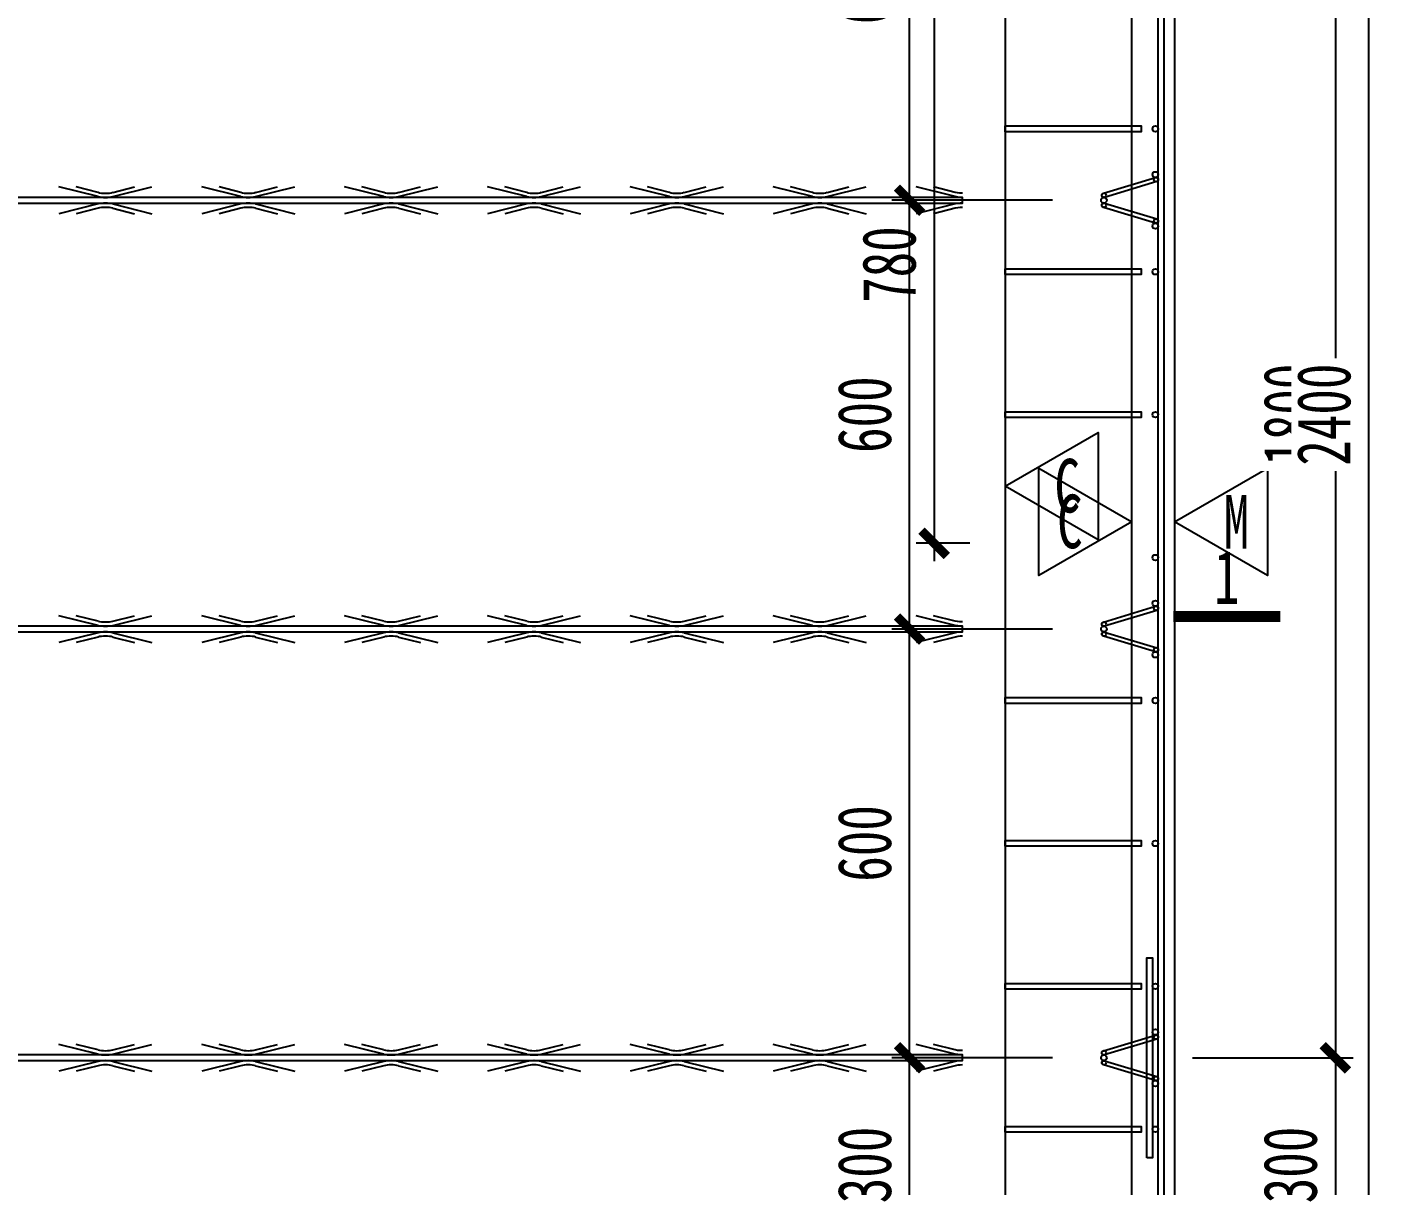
# Model space of a CAD drawing. Extents: x -524 to 129100, y -10500 to 1.
# Drawn here: x 120573 to 122476, y -3276 to -1655 of the extents above; entities that cross this region are included whole.
import ezdxf

# ---------------------------------------------------------------- set-up
doc = ezdxf.new("R2010")
doc.units = 0
doc.header["$LTSCALE"] = 250
doc.linetypes.add('BeePC_CENTER', pattern=[2, 1.25, -0.25, 0.25, -0.25])
doc.layers.get('0').update_dxf_attribs({"linetype": 'CONTINUOUS'})
doc.layers.get('Defpoints').update_dxf_attribs({"linetype": 'CONTINUOUS'})
for name, color, linetype in [('BeePC-CCBZ', 110, 'CONTINUOUS'), ('BeePC-GJ-LEVEL', 141, 'CONTINUOUS'), ('BeePC-GJ-Truss', 185, 'CONTINUOUS'), ('BeePC-TONG-ZT', 50, 'CONTINUOUS')]:
    doc.layers.add(name, color=color, linetype=linetype)
doc.styles.add('BeePC_Dim', font='simfang.ttf', dxfattribs={"width": 0.7})
doc.styles.add('BeePC_Text', font='simfang.ttf', dxfattribs={"width": 0.7})
doc.dimstyles.new('BeePC_DIM_25_25', dxfattribs={"dimtxt": 75, "dimasz": 25, "dimexe": 25, "dimexo": 0, "dimgap": 25, "dimtad": 1, "dimdec": 0, "dimzin": 0, "dimdsep": 46, "dimtxsty": 'BeePC_Dim', "dimblk": 'ARCHTICK', "dimcen": 0, "dimdle": 25, "dimclrt": 7, "dimadec": 0, "dimazin": 0, "dimtfac": 1, "dimtdec": 0, "dimtix": 1, "dimtmove": 2, "dimatfit": 3, "dimfxl": 250, "dimfxlon": 1, "dimtfill": 1, "dimtolj": 1, "dimtzin": 0, "dimarcsym": 0})

# ---------------------------------------------------------------- blocks, each defined once
blk = doc.blocks.new('剖切符号')
at = {"const_width": 15}
blk.add_lwpolyline([(0, 75), (0, -75)], dxfattribs=at)
blk = doc.blocks.new('_ArchTick')
at = {"color": 0, "linetype": 'ByBlock', "const_width": 0.5}
blk.add_lwpolyline([(-0.707, -0.707), (0.707, 0.707)], dxfattribs=at)
blk = doc.blocks.new('*D230')
at = {"layer": 'BeePC-CCBZ', "color": 0, "lineweight": -2, "transparency": 16777216}
for p, q in [((120482.6, -450.1), (120482.6, -225.1)), ((121942.4, -450.1), (121942.4, -225.1)), ((120457.6, -250.1), (121967.4, -250.1))]:
    blk.add_line(p, q, dxfattribs=at)
at = {"layer": 'Defpoints', "color": 0, "transparency": 16777216}
for p in [(121942.4, -250.1), (121942.4, -2197.1), (120482.6, -3097.1)]:
    blk.add_point(p, dxfattribs=at)
at = {"layer": 'BeePC-CCBZ', "color": 0, "lineweight": -2, "transparency": 16777216, "xscale": 25, "yscale": 25, "zscale": 25, "rotation": 180}
blk.add_blockref('_ArchTick', (120482.6, -250.1), dxfattribs=at)
at = {"layer": 'BeePC-CCBZ', "color": 0, "lineweight": -2, "transparency": 16777216, "xscale": 25, "yscale": 25, "zscale": 25}
blk.add_blockref('_ArchTick', (121942.4, -250.1), dxfattribs=at)
at = {"layer": 'BeePC-CCBZ', "color": 7, "linetype": 'BeePC_CENTER', "transparency": 16777216, "insert": (121212.5, -187.2), "char_height": 75, "attachment_point": 5, "style": 'BeePC_Dim', "bg_fill": 3, "box_fill_scale": 1.1, "bg_fill_color": 256, "bg_fill_true_color": 13158600, "bg_fill_transparency": 0}
blk.add_mtext('\\A1;1460', dxfattribs=at)
blk = doc.blocks.new('*D233')
at = {"layer": 'BeePC-CCBZ', "color": 0, "lineweight": -2, "transparency": 16777216}
for p, q in [((121842.8, -1572.1), (121842.8, -2402.1)), ((121892.8, -1597.1), (121817.8, -1597.1)), ((121892.8, -2377.1), (121817.8, -2377.1))]:
    blk.add_line(p, q, dxfattribs=at)
at = {"layer": 'Defpoints', "color": 0, "transparency": 16777216}
for p in [(122332.8, -1597.1), (121842.8, -2377.1), (122332.8, -2377.1)]:
    blk.add_point(p, dxfattribs=at)
at = {"layer": 'BeePC-CCBZ', "color": 0, "lineweight": -2, "transparency": 16777216, "xscale": 25, "yscale": 25, "zscale": 25}
for p, rotation in [((121842.8, -1597.1), 90), ((121842.8, -2377.1), 270)]:
    blk.add_blockref('_ArchTick', p, dxfattribs=dict(at, rotation=rotation))
at = {"layer": 'BeePC-CCBZ', "color": 7, "linetype": 'BeePC_CENTER', "transparency": 16777216, "insert": (121779.9, -1987.1), "char_height": 75, "attachment_point": 5, "rotation": 90, "style": 'BeePC_Dim', "bg_fill": 3, "box_fill_scale": 1.1, "bg_fill_color": 256, "bg_fill_true_color": 13158600, "bg_fill_transparency": 0}
blk.add_mtext('\\A1;780', dxfattribs=at)
blk = doc.blocks.new('*D235')
at = {"layer": 'BeePC-CCBZ', "color": 0, "lineweight": -2, "transparency": 16777216}
for p, q in [((114672.8, -3909.1), (114672.8, -4134.1)), ((121942.4, -3909.1), (121942.4, -4134.1)), ((114647.8, -4109.1), (121967.4, -4109.1))]:
    blk.add_line(p, q, dxfattribs=at)
at = {"layer": 'Defpoints', "color": 0, "transparency": 16777216}
for p in [(121942.4, -2197.1), (114672.8, -3737.1), (121942.4, -4109.1)]:
    blk.add_point(p, dxfattribs=at)
at = {"layer": 'BeePC-CCBZ', "color": 0, "lineweight": -2, "transparency": 16777216, "xscale": 25, "yscale": 25, "zscale": 25, "rotation": 180}
blk.add_blockref('_ArchTick', (114672.8, -4109.1), dxfattribs=at)
at = {"layer": 'BeePC-CCBZ', "color": 0, "lineweight": -2, "transparency": 16777216, "xscale": 25, "yscale": 25, "zscale": 25}
blk.add_blockref('_ArchTick', (121942.4, -4109.1), dxfattribs=at)
at = {"layer": 'BeePC-CCBZ', "color": 7, "linetype": 'BeePC_CENTER', "transparency": 16777216, "insert": (118307.6, -4046.2), "char_height": 75, "attachment_point": 5, "style": 'BeePC_Dim', "bg_fill": 3, "box_fill_scale": 1.1, "bg_fill_color": 256, "bg_fill_true_color": 13158600, "bg_fill_transparency": 0}
blk.add_mtext('\\A1;7270', dxfattribs=at)
blk = doc.blocks.new('*D236')
at = {"layer": 'BeePC-CCBZ', "color": 0, "lineweight": -2, "transparency": 16777216}
for p, q in [((114422.8, -4031.1), (114422.8, -4256.1)), ((121942.4, -4031.1), (121942.4, -4256.1)), ((114397.8, -4231.1), (121967.4, -4231.1))]:
    blk.add_line(p, q, dxfattribs=at)
at = {"layer": 'Defpoints', "color": 0, "transparency": 16777216}
for p in [(114422.8, -2197.1), (121942.4, -2197.1), (121942.4, -4231.1)]:
    blk.add_point(p, dxfattribs=at)
at = {"layer": 'BeePC-CCBZ', "color": 0, "lineweight": -2, "transparency": 16777216, "xscale": 25, "yscale": 25, "zscale": 25, "rotation": 180}
blk.add_blockref('_ArchTick', (114422.8, -4231.1), dxfattribs=at)
at = {"layer": 'BeePC-CCBZ', "color": 0, "lineweight": -2, "transparency": 16777216, "xscale": 25, "yscale": 25, "zscale": 25}
blk.add_blockref('_ArchTick', (121942.4, -4231.1), dxfattribs=at)
at = {"layer": 'BeePC-CCBZ', "color": 7, "linetype": 'BeePC_CENTER', "transparency": 16777216, "insert": (118182.6, -4168.2), "char_height": 75, "attachment_point": 5, "style": 'BeePC_Dim', "bg_fill": 3, "box_fill_scale": 1.1, "bg_fill_color": 256, "bg_fill_true_color": 13158600, "bg_fill_transparency": 0}
blk.add_mtext('\\A1;7520', dxfattribs=at)
blk = doc.blocks.new('*D241')
at = {"layer": 'BeePC-CCBZ', "color": 0, "lineweight": -2, "transparency": 16777216}
for p, q in [((122404.4, -1272.1), (122404.4, -3122.1)), ((122204.4, -1297.1), (122429.4, -1297.1)), ((122204.4, -3097.1), (122429.4, -3097.1))]:
    blk.add_line(p, q, dxfattribs=at)
at = {"layer": 'Defpoints', "color": 0, "transparency": 16777216}
for p in [(115882.6, -1297.1), (115882.6, -3097.1), (122404.4, -3097.1)]:
    blk.add_point(p, dxfattribs=at)
at = {"layer": 'BeePC-CCBZ', "color": 0, "lineweight": -2, "transparency": 16777216, "xscale": 25, "yscale": 25, "zscale": 25}
for p, rotation in [((122404.4, -1297.1), 90), ((122404.4, -3097.1), 270)]:
    blk.add_blockref('_ArchTick', p, dxfattribs=dict(at, rotation=rotation))
at = {"layer": 'BeePC-CCBZ', "color": 7, "linetype": 'BeePC_CENTER', "transparency": 16777216, "insert": (122341.5, -2197.1), "char_height": 75, "attachment_point": 5, "rotation": 90, "style": 'BeePC_Dim', "bg_fill": 3, "box_fill_scale": 1.1, "bg_fill_color": 256, "bg_fill_true_color": 13158600, "bg_fill_transparency": 0}
blk.add_mtext('\\A1;1800', dxfattribs=at)
blk = doc.blocks.new('*D242')
at = {"layer": 'BeePC-CCBZ', "color": 0, "lineweight": -2, "transparency": 16777216}
for p, q in [((122404.4, -3072.1), (122404.4, -3422.1)), ((122204.4, -3097.1), (122429.4, -3097.1)), ((122204.4, -3397.1), (122429.4, -3397.1))]:
    blk.add_line(p, q, dxfattribs=at)
at = {"layer": 'Defpoints', "color": 0, "transparency": 16777216}
for p in [(115882.6, -3097.1), (118182.6, -3397.1), (122404.4, -3397.1)]:
    blk.add_point(p, dxfattribs=at)
at = {"layer": 'BeePC-CCBZ', "color": 0, "lineweight": -2, "transparency": 16777216, "xscale": 25, "yscale": 25, "zscale": 25}
for p, rotation in [((122404.4, -3097.1), 90), ((122404.4, -3397.1), 270)]:
    blk.add_blockref('_ArchTick', p, dxfattribs=dict(at, rotation=rotation))
at = {"layer": 'BeePC-CCBZ', "color": 7, "linetype": 'BeePC_CENTER', "transparency": 16777216, "insert": (122341.5, -3247.1), "char_height": 75, "attachment_point": 5, "rotation": 90, "style": 'BeePC_Dim', "bg_fill": 3, "box_fill_scale": 1.1, "bg_fill_color": 256, "bg_fill_true_color": 13158600, "bg_fill_transparency": 0}
blk.add_mtext('\\A1;300', dxfattribs=at)
blk = doc.blocks.new('*D247')
at = {"layer": 'BeePC-CCBZ', "color": 0, "lineweight": -2, "transparency": 16777216}
for p, q in [((121808.4, -3422.1), (121808.4, -3072.1)), ((122008.4, -3097.1), (121783.4, -3097.1)), ((122008.4, -3397.1), (121783.4, -3397.1))]:
    blk.add_line(p, q, dxfattribs=at)
at = {"layer": 'Defpoints', "color": 0, "transparency": 16777216}
for p in [(121808.4, -3097.1), (122080.4, -3097.1), (122149.4, -3397.1)]:
    blk.add_point(p, dxfattribs=at)
at = {"layer": 'BeePC-CCBZ', "color": 0, "lineweight": -2, "transparency": 16777216, "xscale": 25, "yscale": 25, "zscale": 25}
for p, rotation in [((121808.4, -3097.1), 90), ((121808.4, -3397.1), 270)]:
    blk.add_blockref('_ArchTick', p, dxfattribs=dict(at, rotation=rotation))
at = {"layer": 'BeePC-CCBZ', "color": 7, "linetype": 'BeePC_CENTER', "transparency": 16777216, "insert": (121745.5, -3247.1), "char_height": 75, "attachment_point": 5, "rotation": 90, "style": 'BeePC_Dim', "bg_fill": 3, "box_fill_scale": 1.1, "bg_fill_color": 256, "bg_fill_true_color": 13158600, "bg_fill_transparency": 0}
blk.add_mtext('\\A1;300', dxfattribs=at)
blk = doc.blocks.new('*D248')
at = {"layer": 'BeePC-CCBZ', "color": 0, "lineweight": -2, "transparency": 16777216}
for p, q in [((121808.4, -3122.1), (121808.4, -2472.1)), ((122008.4, -2497.1), (121783.4, -2497.1)), ((122008.4, -3097.1), (121783.4, -3097.1))]:
    blk.add_line(p, q, dxfattribs=at)
at = {"layer": 'Defpoints', "color": 0, "transparency": 16777216}
for p in [(121808.4, -2497.1), (122080.4, -2497.1), (122080.4, -3097.1)]:
    blk.add_point(p, dxfattribs=at)
at = {"layer": 'BeePC-CCBZ', "color": 0, "lineweight": -2, "transparency": 16777216, "xscale": 25, "yscale": 25, "zscale": 25}
for p, rotation in [((121808.4, -2497.1), 90), ((121808.4, -3097.1), 270)]:
    blk.add_blockref('_ArchTick', p, dxfattribs=dict(at, rotation=rotation))
at = {"layer": 'BeePC-CCBZ', "color": 7, "linetype": 'BeePC_CENTER', "transparency": 16777216, "insert": (121745.5, -2797.1), "char_height": 75, "attachment_point": 5, "rotation": 90, "style": 'BeePC_Dim', "bg_fill": 3, "box_fill_scale": 1.1, "bg_fill_color": 256, "bg_fill_true_color": 13158600, "bg_fill_transparency": 0}
blk.add_mtext('\\A1;600', dxfattribs=at)
blk = doc.blocks.new('*D249')
at = {"layer": 'BeePC-CCBZ', "color": 0, "lineweight": -2, "transparency": 16777216}
for p, q in [((121808.4, -2522.1), (121808.4, -1872.1)), ((122008.4, -1897.1), (121783.4, -1897.1)), ((122008.4, -2497.1), (121783.4, -2497.1))]:
    blk.add_line(p, q, dxfattribs=at)
at = {"layer": 'Defpoints', "color": 0, "transparency": 16777216}
for p in [(121808.4, -1897.1), (122080.4, -1897.1), (122080.4, -2497.1)]:
    blk.add_point(p, dxfattribs=at)
at = {"layer": 'BeePC-CCBZ', "color": 0, "lineweight": -2, "transparency": 16777216, "xscale": 25, "yscale": 25, "zscale": 25}
for p, rotation in [((121808.4, -1897.1), 90), ((121808.4, -2497.1), 270)]:
    blk.add_blockref('_ArchTick', p, dxfattribs=dict(at, rotation=rotation))
at = {"layer": 'BeePC-CCBZ', "color": 7, "linetype": 'BeePC_CENTER', "transparency": 16777216, "insert": (121745.5, -2197.1), "char_height": 75, "attachment_point": 5, "rotation": 90, "style": 'BeePC_Dim', "bg_fill": 3, "box_fill_scale": 1.1, "bg_fill_color": 256, "bg_fill_true_color": 13158600, "bg_fill_transparency": 0}
blk.add_mtext('\\A1;600', dxfattribs=at)
blk = doc.blocks.new('*D250')
at = {"layer": 'BeePC-CCBZ', "color": 0, "lineweight": -2, "transparency": 16777216}
for p, q in [((121808.4, -1922.1), (121808.4, -1272.1)), ((122008.4, -1297.1), (121783.4, -1297.1)), ((122008.4, -1897.1), (121783.4, -1897.1))]:
    blk.add_line(p, q, dxfattribs=at)
at = {"layer": 'Defpoints', "color": 0, "transparency": 16777216}
for p in [(121808.4, -1297.1), (122080.4, -1297.1), (122080.4, -1897.1)]:
    blk.add_point(p, dxfattribs=at)
at = {"layer": 'BeePC-CCBZ', "color": 0, "lineweight": -2, "transparency": 16777216, "xscale": 25, "yscale": 25, "zscale": 25}
for p, rotation in [((121808.4, -1297.1), 90), ((121808.4, -1897.1), 270)]:
    blk.add_blockref('_ArchTick', p, dxfattribs=dict(at, rotation=rotation))
at = {"layer": 'BeePC-CCBZ', "color": 7, "linetype": 'BeePC_CENTER', "transparency": 16777216, "insert": (121745.5, -1597.1), "char_height": 75, "attachment_point": 5, "rotation": 90, "style": 'BeePC_Dim', "bg_fill": 3, "box_fill_scale": 1.1, "bg_fill_color": 256, "bg_fill_true_color": 13158600, "bg_fill_transparency": 0}
blk.add_mtext('\\A1;600', dxfattribs=at)
blk = doc.blocks.new('*D252')
at = {"layer": 'BeePC-CCBZ', "color": 0, "lineweight": -2, "transparency": 16777216}
for p, q in [((122119.4, -3909.1), (122119.4, -4134.1)), ((122179.4, -3909.1), (122179.4, -4134.1)), ((122094.4, -4109.1), (122204.4, -4109.1))]:
    blk.add_line(p, q, dxfattribs=at)
at = {"layer": 'Defpoints', "color": 0, "transparency": 16777216}
for p in [(122119.4, -2197.1), (122179.4, -2197.1), (122179.4, -4109.1)]:
    blk.add_point(p, dxfattribs=at)
at = {"layer": 'BeePC-CCBZ', "color": 0, "lineweight": -2, "transparency": 16777216, "xscale": 25, "yscale": 25, "zscale": 25}
blk.add_blockref('_ArchTick', (122119.4, -4109.1), dxfattribs=at)
at = {"layer": 'BeePC-CCBZ', "color": 0, "lineweight": -2, "transparency": 16777216, "xscale": 25, "yscale": 25, "zscale": 25, "rotation": 180}
blk.add_blockref('_ArchTick', (122179.4, -4109.1), dxfattribs=at)
at = {"layer": 'BeePC-CCBZ', "color": 7, "linetype": 'BeePC_CENTER', "transparency": 16777216, "insert": (122149.4, -4046.2), "char_height": 75, "attachment_point": 5, "style": 'BeePC_Dim', "bg_fill": 3, "box_fill_scale": 1.1, "bg_fill_color": 256, "bg_fill_true_color": 13158600, "bg_fill_transparency": 0}
blk.add_mtext('\\A1;60', dxfattribs=at)
blk = doc.blocks.new('*D253')
at = {"layer": 'BeePC-CCBZ', "color": 0, "lineweight": -2, "transparency": 16777216}
for p, q in [((122451.4, -3422.1), (122451.4, -972.1)), ((122251.4, -997.1), (122476.4, -997.1)), ((122251.4, -3397.1), (122476.4, -3397.1))]:
    blk.add_line(p, q, dxfattribs=at)
at = {"layer": 'Defpoints', "color": 0, "transparency": 16777216}
for p in [(122149.4, -997.1), (122451.4, -997.1), (122149.4, -3397.1)]:
    blk.add_point(p, dxfattribs=at)
at = {"layer": 'BeePC-CCBZ', "color": 0, "lineweight": -2, "transparency": 16777216, "xscale": 25, "yscale": 25, "zscale": 25}
for p, rotation in [((122451.4, -997.1), 90), ((122451.4, -3397.1), 270)]:
    blk.add_blockref('_ArchTick', p, dxfattribs=dict(at, rotation=rotation))
at = {"layer": 'BeePC-CCBZ', "color": 7, "linetype": 'BeePC_CENTER', "transparency": 16777216, "insert": (122388.5, -2197.1), "char_height": 75, "attachment_point": 5, "rotation": 90, "style": 'BeePC_Dim', "bg_fill": 3, "box_fill_scale": 1.1, "bg_fill_color": 256, "bg_fill_true_color": 13158600, "bg_fill_transparency": 0}
blk.add_mtext('\\A1;2400', dxfattribs=at)

msp = doc.modelspace()

# ---------------------------------------------------------------- linework, layer by layer
msp.add_lwpolyline([(122140.4, -3237.1), (122140.4, -2957.1), (122148.4, -2957.1), (122148.4, -3237.1), (122140.4, -3237.1)])
for points in [[(121942.4, -2297.1, 0), (122072.3, -2222.1, 0), (122072.3, -2372.1, 0)], [(122119.4, -2347.1, 0), (121989.5, -2422.1, 0), (121989.5, -2272.1, 0)], [(122179.4, -2347.1, 0), (122309.3, -2272.1, 0), (122309.3, -2422.1, 0)]]:
    msp.add_polyline3d(points, close=True)
at = {"layer": 'BeePC-GJ-LEVEL'}
msp.add_lwpolyline([(122129.1, -534.8), (122100.8, -563.1), (122095.2, -557.5), (122123.5, -529.2, -0.668179), (122164.4, -546.1), (122164.4, -3837.1), (122156.4, -3837.1), (122156.4, -546.1, 0.668179), (122129.1, -534.8, -0.668179), (122156.4, -546.1, 0.668179), (122129.1, -534.8)], format="xyb", dxfattribs=at)
for points in [[(121942.4, -1793.1), (122132.4, -1793.1), (122132.4, -1801.1), (121942.4, -1801.1), (121942.4, -1793.1)], [(121942.4, -1993.1), (122132.4, -1993.1), (122132.4, -2001.1), (121942.4, -2001.1), (121942.4, -1993.1)], [(121942.4, -2193.1), (122132.4, -2193.1), (122132.4, -2201.1), (121942.4, -2201.1), (121942.4, -2193.1)], [(121942.4, -2593.1), (122132.4, -2593.1), (122132.4, -2601.1), (121942.4, -2601.1), (121942.4, -2593.1)], [(121942.4, -2793.1), (122132.4, -2793.1), (122132.4, -2801.1), (121942.4, -2801.1), (121942.4, -2793.1)], [(121942.4, -2993.1), (122132.4, -2993.1), (122132.4, -3001.1), (121942.4, -3001.1), (121942.4, -2993.1)], [(121942.4, -3193.1), (122132.4, -3193.1), (122132.4, -3201.1), (121942.4, -3201.1), (121942.4, -3193.1)]]:
    msp.add_lwpolyline(points, dxfattribs=at)
for centre in [(122152.4, -1797.1), (122152.4, -1797.1), (122152.4, -1797.1), (122152.4, -1997.1), (122152.4, -1997.1), (122152.4, -1997.1), (122152.4, -2197.1), (122152.4, -2197.1), (122152.4, -2197.1), (122152.4, -2397.1), (122152.4, -2597.1), (122152.4, -2597.1), (122152.4, -2597.1), (122152.4, -2797.1), (122152.4, -2797.1), (122152.4, -2797.1), (122152.4, -2997.1), (122152.4, -2997.1), (122152.4, -2997.1), (122152.4, -3197.1), (122152.4, -3197.1), (122152.4, -3197.1)]:
    msp.add_circle(centre, 4, dxfattribs=at)
at = {"layer": 'BeePC-GJ-Truss'}
for points in [[(122079.6, -1887.3), (122152.6, -1865.3, -1), (122154.3, -1871), (122081.3, -1893, -1), (122079.6, -1887.3)], [(122152.6, -1929), (122079.6, -1907, -1), (122081.3, -1901.3), (122154.3, -1923.3, -1), (122152.6, -1929)], [(122079.6, -2487.3), (122152.6, -2465.3, -1), (122154.3, -2471), (122081.3, -2493, -1), (122079.6, -2487.3)], [(122081.3, -2501.3), (122154.3, -2523.3, -1), (122152.6, -2529), (122079.6, -2507, -1), (122081.3, -2501.3)], [(122079.6, -3087.3), (122152.6, -3065.3, -1), (122154.3, -3071), (122081.3, -3093, -1), (122079.6, -3087.3)], [(122081.3, -3101.3), (122154.3, -3123.3, -1), (122152.6, -3129), (122079.6, -3107, -1), (122081.3, -3101.3)]]:
    msp.add_lwpolyline(points, format="xyb", dxfattribs=at)
for points in [[(120672.4, -1892), (120617.4, -1878.4)], [(120672.4, -1886), (120641.7, -1878.4)], [(120692.8, -1892), (120747.8, -1878.4)], [(120692.8, -1886), (120723.5, -1878.4)], [(120872.4, -1892), (120817.4, -1878.4)], [(120872.4, -1886), (120841.7, -1878.4)], [(120892.8, -1892), (120947.8, -1878.4)], [(120892.8, -1886), (120923.5, -1878.4)], [(121072.4, -1892), (121017.4, -1878.4)], [(121072.4, -1886), (121041.7, -1878.4)], [(121092.8, -1892), (121147.8, -1878.4)], [(121092.8, -1886), (121123.5, -1878.4)], [(121272.4, -1892), (121217.4, -1878.4)], [(121272.4, -1886), (121241.7, -1878.4)], [(121292.8, -1892), (121347.8, -1878.4)], [(121292.8, -1886), (121323.5, -1878.4)], [(121472.4, -1892), (121417.4, -1878.4)], [(121472.4, -1886), (121441.7, -1878.4)], [(121492.8, -1892), (121547.8, -1878.4)], [(121492.8, -1886), (121523.5, -1878.4)], [(121672.4, -1892), (121617.4, -1878.4)], [(121672.4, -1886), (121641.7, -1878.4)], [(121692.8, -1892), (121747.8, -1878.4)], [(121692.8, -1886), (121723.5, -1878.4)], [(121882.6, -1893.1), (121879.2, -1893), (121876, -1892.6), (121872.4, -1892), (121817.4, -1878.4)], [(121882.6, -1887.1), (121878.6, -1887.1), (121875.5, -1886.7), (121872.4, -1886), (121841.7, -1878.4)], [(114482.6, -1901.1), (121882.6, -1901.1), (121882.6, -1893.1), (114482.6, -1893.1)], [(120672.4, -1902.3), (120617.4, -1915.9)], [(120692.8, -1902.3), (120747.8, -1915.9)], [(120872.4, -1902.3), (120817.4, -1915.9)], [(120892.8, -1902.3), (120947.8, -1915.9)], [(121072.4, -1902.3), (121017.4, -1915.9)], [(121092.8, -1902.3), (121147.8, -1915.9)], [(121272.4, -1902.3), (121217.4, -1915.9)], [(121292.8, -1902.3), (121347.8, -1915.9)], [(121472.4, -1902.3), (121417.4, -1915.9)], [(121492.8, -1902.3), (121547.8, -1915.9)], [(121672.4, -1902.3), (121617.4, -1915.9)], [(121692.8, -1902.3), (121747.8, -1915.9)], [(121882.6, -1901.1), (121879.2, -1901.3), (121876, -1901.6), (121872.4, -1902.3), (121817.4, -1915.9)], [(120672.4, -1908.3), (120641.7, -1915.9)], [(120692.8, -1908.3), (120723.5, -1915.9)], [(120872.4, -1908.3), (120841.7, -1915.9)], [(120892.8, -1908.3), (120923.5, -1915.9)], [(121072.4, -1908.3), (121041.7, -1915.9)], [(121092.8, -1908.3), (121123.5, -1915.9)], [(121272.4, -1908.3), (121241.7, -1915.9)], [(121292.8, -1908.3), (121323.5, -1915.9)], [(121472.4, -1908.3), (121441.7, -1915.9)], [(121492.8, -1908.3), (121523.5, -1915.9)], [(121672.4, -1908.3), (121641.7, -1915.9)], [(121692.8, -1908.3), (121723.5, -1915.9)], [(121882.6, -1907.1), (121879.3, -1907.2), (121876.1, -1907.5), (121872.4, -1908.3), (121841.7, -1915.9)], [(114482.6, -2501.1), (121882.6, -2501.1), (121882.6, -2493.1), (114482.6, -2493.1)], [(120672.4, -2492), (120617.4, -2478.4)], [(120672.4, -2486), (120641.7, -2478.4)], [(120692.8, -2492), (120747.8, -2478.4)], [(120692.8, -2486), (120723.5, -2478.4)], [(120872.4, -2492), (120817.4, -2478.4)], [(120872.4, -2486), (120841.7, -2478.4)], [(120892.8, -2492), (120947.8, -2478.4)], [(120892.8, -2486), (120923.5, -2478.4)], [(121072.4, -2492), (121017.4, -2478.4)], [(121072.4, -2486), (121041.7, -2478.4)], [(121092.8, -2492), (121147.8, -2478.4)], [(121092.8, -2486), (121123.5, -2478.4)], [(121272.4, -2492), (121217.4, -2478.4)], [(121272.4, -2486), (121241.7, -2478.4)], [(121292.8, -2492), (121347.8, -2478.4)], [(121292.8, -2486), (121323.5, -2478.4)], [(121472.4, -2492), (121417.4, -2478.4)], [(121472.4, -2486), (121441.7, -2478.4)], [(121492.8, -2492), (121547.8, -2478.4)], [(121492.8, -2486), (121523.5, -2478.4)], [(121672.4, -2492), (121617.4, -2478.4)], [(121672.4, -2486), (121641.7, -2478.4)], [(121692.8, -2492), (121747.8, -2478.4)], [(121692.8, -2486), (121723.5, -2478.4)], [(121882.6, -2493.1), (121879.2, -2493), (121876, -2492.6), (121872.4, -2492), (121817.4, -2478.4)], [(121882.6, -2487.1), (121878.6, -2487.1), (121875.5, -2486.7), (121872.4, -2486), (121841.7, -2478.4)], [(120672.4, -2502.3), (120617.4, -2515.9)], [(120672.4, -2508.3), (120641.7, -2515.9)], [(120692.8, -2502.3), (120747.8, -2515.9)], [(120692.8, -2508.3), (120723.5, -2515.9)], [(120872.4, -2502.3), (120817.4, -2515.9)], [(120872.4, -2508.3), (120841.7, -2515.9)], [(120892.8, -2502.3), (120947.8, -2515.9)], [(120892.8, -2508.3), (120923.5, -2515.9)], [(121072.4, -2502.3), (121017.4, -2515.9)], [(121072.4, -2508.3), (121041.7, -2515.9)], [(121092.8, -2502.3), (121147.8, -2515.9)], [(121092.8, -2508.3), (121123.5, -2515.9)], [(121272.4, -2502.3), (121217.4, -2515.9)], [(121272.4, -2508.3), (121241.7, -2515.9)], [(121292.8, -2502.3), (121347.8, -2515.9)], [(121292.8, -2508.3), (121323.5, -2515.9)], [(121472.4, -2502.3), (121417.4, -2515.9)], [(121472.4, -2508.3), (121441.7, -2515.9)], [(121492.8, -2502.3), (121547.8, -2515.9)], [(121492.8, -2508.3), (121523.5, -2515.9)], [(121672.4, -2502.3), (121617.4, -2515.9)], [(121672.4, -2508.3), (121641.7, -2515.9)], [(121692.8, -2502.3), (121747.8, -2515.9)], [(121692.8, -2508.3), (121723.5, -2515.9)], [(121882.6, -2501.1), (121879.2, -2501.3), (121876, -2501.6), (121872.4, -2502.3), (121817.4, -2515.9)], [(121882.6, -2507.1), (121879.3, -2507.2), (121876.1, -2507.5), (121872.4, -2508.3), (121841.7, -2515.9)], [(120672.4, -3092), (120617.4, -3078.4)], [(120672.4, -3086), (120641.7, -3078.4)], [(120692.8, -3092), (120747.8, -3078.4)], [(120692.8, -3086), (120723.5, -3078.4)], [(120872.4, -3092), (120817.4, -3078.4)], [(120872.4, -3086), (120841.7, -3078.4)], [(120892.8, -3092), (120947.8, -3078.4)], [(120892.8, -3086), (120923.5, -3078.4)], [(121072.4, -3092), (121017.4, -3078.4)], [(121072.4, -3086), (121041.7, -3078.4)], [(121092.8, -3092), (121147.8, -3078.4)], [(121092.8, -3086), (121123.5, -3078.4)], [(121272.4, -3092), (121217.4, -3078.4)], [(121272.4, -3086), (121241.7, -3078.4)], [(121292.8, -3092), (121347.8, -3078.4)], [(121292.8, -3086), (121323.5, -3078.4)], [(121472.4, -3092), (121417.4, -3078.4)], [(121472.4, -3086), (121441.7, -3078.4)], [(121492.8, -3092), (121547.8, -3078.4)], [(121492.8, -3086), (121523.5, -3078.4)], [(121672.4, -3092), (121617.4, -3078.4)], [(121672.4, -3086), (121641.7, -3078.4)], [(121692.8, -3092), (121747.8, -3078.4)], [(121692.8, -3086), (121723.5, -3078.4)], [(121882.6, -3093.1), (121879.2, -3093), (121876, -3092.6), (121872.4, -3092), (121817.4, -3078.4)], [(121882.6, -3087.1), (121878.6, -3087.1), (121875.5, -3086.7), (121872.4, -3086), (121841.7, -3078.4)], [(114482.6, -3101.1), (121882.6, -3101.1), (121882.6, -3093.1), (114482.6, -3093.1)], [(120672.4, -3102.3), (120617.4, -3115.9)], [(120692.8, -3102.3), (120747.8, -3115.9)], [(120872.4, -3102.3), (120817.4, -3115.9)], [(120892.8, -3102.3), (120947.8, -3115.9)], [(121072.4, -3102.3), (121017.4, -3115.9)], [(121092.8, -3102.3), (121147.8, -3115.9)], [(121272.4, -3102.3), (121217.4, -3115.9)], [(121292.8, -3102.3), (121347.8, -3115.9)], [(121472.4, -3102.3), (121417.4, -3115.9)], [(121492.8, -3102.3), (121547.8, -3115.9)], [(121672.4, -3102.3), (121617.4, -3115.9)], [(121692.8, -3102.3), (121747.8, -3115.9)], [(121882.6, -3101.1), (121879.2, -3101.3), (121876, -3101.6), (121872.4, -3102.3), (121817.4, -3115.9)], [(120672.4, -3108.3), (120641.7, -3115.9)], [(120692.8, -3108.3), (120723.5, -3115.9)], [(120872.4, -3108.3), (120841.7, -3115.9)], [(120892.8, -3108.3), (120923.5, -3115.9)], [(121072.4, -3108.3), (121041.7, -3115.9)], [(121092.8, -3108.3), (121123.5, -3115.9)], [(121272.4, -3108.3), (121241.7, -3115.9)], [(121292.8, -3108.3), (121323.5, -3115.9)], [(121472.4, -3108.3), (121441.7, -3115.9)], [(121492.8, -3108.3), (121523.5, -3115.9)], [(121672.4, -3108.3), (121641.7, -3115.9)], [(121692.8, -3108.3), (121723.5, -3115.9)], [(121882.6, -3107.1), (121879.3, -3107.2), (121876.1, -3107.5), (121872.4, -3108.3), (121841.7, -3115.9)]]:
    msp.add_lwpolyline(points, dxfattribs=at)
for centre, radius in [((122152.4, -1861.1), 4), ((122153.4, -1868.1), 3), ((122080.4, -1897.1), 4), ((122080.4, -1897.1), 4), ((122080.4, -1890.1), 3), ((122080.4, -1904.1), 3), ((122152.4, -1933.1), 4), ((122153.4, -1926.1), 3), ((122152.4, -2461.1), 4), ((122153.4, -2468.1), 3), ((122080.4, -2497.1), 4), ((122080.4, -2497.1), 4), ((122080.4, -2490.1), 3), ((122080.4, -2504.1), 3), ((122152.4, -2533.1), 4), ((122153.4, -2526.1), 3), ((122152.4, -3061.1), 4), ((122153.4, -3068.1), 3), ((122080.4, -3097.1), 4), ((122080.4, -3097.1), 4), ((122080.4, -3090.1), 3), ((122080.4, -3104.1), 3), ((122152.4, -3133.1), 4), ((122153.4, -3126.1), 3)]:
    msp.add_circle(centre, radius, dxfattribs=at)
for centre, major_axis, start_param, end_param in [((120681.4, -1883.7), (12, 0), 3.861169, 4.813041), ((120683.8, -1888), (18, 0), 4.026697, 4.647513), ((120683.8, -1906.3), (18, 0), 1.635672, 2.256488), ((120683.8, -1883.7), (12, 0), 4.611737, 5.563609), ((120681.4, -1888), (18, 0), 4.777265, 5.398081), ((120681.4, -1906.3), (18, 0), 0.885104, 1.50592), ((120881.4, -1883.7), (12, 0), 3.861169, 4.813041), ((120883.8, -1888), (18, 0), 4.026697, 4.647513), ((120883.8, -1906.3), (18, 0), 1.635672, 2.256488), ((120883.8, -1883.7), (12, 0), 4.611737, 5.563609), ((120881.4, -1888), (18, 0), 4.777265, 5.398081), ((120881.4, -1906.3), (18, 0), 0.885104, 1.50592), ((121081.4, -1883.7), (12, 0), 3.861169, 4.813041), ((121083.8, -1888), (18, 0), 4.026697, 4.647513), ((121083.8, -1906.3), (18, 0), 1.635672, 2.256488), ((121083.8, -1883.7), (12, 0), 4.611737, 5.563609), ((121081.4, -1888), (18, 0), 4.777265, 5.398081), ((121081.4, -1906.3), (18, 0), 0.885104, 1.50592), ((121281.4, -1883.7), (12, 0), 3.861169, 4.813041), ((121283.8, -1888), (18, 0), 4.026697, 4.647513), ((121283.8, -1906.3), (18, 0), 1.635672, 2.256488), ((121283.8, -1883.7), (12, 0), 4.611737, 5.563609), ((121281.4, -1888), (18, 0), 4.777265, 5.398081), ((121281.4, -1906.3), (18, 0), 0.885104, 1.50592), ((121481.4, -1883.7), (12, 0), 3.861169, 4.813041), ((121483.8, -1888), (18, 0), 4.026697, 4.647513), ((121483.8, -1906.3), (18, 0), 1.635672, 2.256488), ((121483.8, -1883.7), (12, 0), 4.611737, 5.563609), ((121481.4, -1888), (18, 0), 4.777265, 5.398081), ((121481.4, -1906.3), (18, 0), 0.885104, 1.50592), ((121681.4, -1883.7), (12, 0), 3.861169, 4.813041), ((121683.8, -1888), (18, 0), 4.026697, 4.647513), ((121683.8, -1906.3), (18, 0), 1.635672, 2.256488), ((121683.8, -1883.7), (12, 0), 4.611737, 5.563609), ((121681.4, -1888), (18, 0), 4.777265, 5.398081), ((121681.4, -1906.3), (18, 0), 0.885104, 1.50592), ((120681.4, -1910.6), (12, 0), 1.470144, 2.422017), ((120683.8, -1910.6), (12, 0), 0.719576, 1.671449), ((120881.4, -1910.6), (12, 0), 1.470144, 2.422017), ((120883.8, -1910.6), (12, 0), 0.719576, 1.671449), ((121081.4, -1910.6), (12, 0), 1.470144, 2.422017), ((121083.8, -1910.6), (12, 0), 0.719576, 1.671449), ((121281.4, -1910.6), (12, 0), 1.470144, 2.422017), ((121283.8, -1910.6), (12, 0), 0.719576, 1.671449), ((121481.4, -1910.6), (12, 0), 1.470144, 2.422017), ((121483.8, -1910.6), (12, 0), 0.719576, 1.671449), ((121681.4, -1910.6), (12, 0), 1.470144, 2.422017), ((121683.8, -1910.6), (12, 0), 0.719576, 1.671449), ((120681.4, -2483.7), (12, 0), 3.861169, 4.813041), ((120683.8, -2488), (18, 0), 4.026697, 4.647513), ((120683.8, -2483.7), (12, 0), 4.611737, 5.563609), ((120681.4, -2488), (18, 0), 4.777265, 5.398081), ((120881.4, -2483.7), (12, 0), 3.861169, 4.813041), ((120883.8, -2488), (18, 0), 4.026697, 4.647513), ((120883.8, -2483.7), (12, 0), 4.611737, 5.563609), ((120881.4, -2488), (18, 0), 4.777265, 5.398081), ((121081.4, -2483.7), (12, 0), 3.861169, 4.813041), ((121083.8, -2488), (18, 0), 4.026697, 4.647513), ((121083.8, -2483.7), (12, 0), 4.611737, 5.563609), ((121081.4, -2488), (18, 0), 4.777265, 5.398081), ((121281.4, -2483.7), (12, 0), 3.861169, 4.813041), ((121283.8, -2488), (18, 0), 4.026697, 4.647513), ((121283.8, -2483.7), (12, 0), 4.611737, 5.563609), ((121281.4, -2488), (18, 0), 4.777265, 5.398081), ((121481.4, -2483.7), (12, 0), 3.861169, 4.813041), ((121483.8, -2488), (18, 0), 4.026697, 4.647513), ((121483.8, -2483.7), (12, 0), 4.611737, 5.563609), ((121481.4, -2488), (18, 0), 4.777265, 5.398081), ((121681.4, -2483.7), (12, 0), 3.861169, 4.813041), ((121683.8, -2488), (18, 0), 4.026697, 4.647513), ((121683.8, -2483.7), (12, 0), 4.611737, 5.563609), ((121681.4, -2488), (18, 0), 4.777265, 5.398081), ((120683.8, -2506.3), (18, 0), 1.635672, 2.256488), ((120681.4, -2510.6), (12, 0), 1.470144, 2.422017), ((120681.4, -2506.3), (18, 0), 0.885104, 1.50592), ((120683.8, -2510.6), (12, 0), 0.719576, 1.671449), ((120883.8, -2506.3), (18, 0), 1.635672, 2.256488), ((120881.4, -2510.6), (12, 0), 1.470144, 2.422017), ((120881.4, -2506.3), (18, 0), 0.885104, 1.50592), ((120883.8, -2510.6), (12, 0), 0.719576, 1.671449), ((121083.8, -2506.3), (18, 0), 1.635672, 2.256488), ((121081.4, -2510.6), (12, 0), 1.470144, 2.422017), ((121081.4, -2506.3), (18, 0), 0.885104, 1.50592), ((121083.8, -2510.6), (12, 0), 0.719576, 1.671449), ((121283.8, -2506.3), (18, 0), 1.635672, 2.256488), ((121281.4, -2510.6), (12, 0), 1.470144, 2.422017), ((121281.4, -2506.3), (18, 0), 0.885104, 1.50592), ((121283.8, -2510.6), (12, 0), 0.719576, 1.671449), ((121483.8, -2506.3), (18, 0), 1.635672, 2.256488), ((121481.4, -2510.6), (12, 0), 1.470144, 2.422017), ((121481.4, -2506.3), (18, 0), 0.885104, 1.50592), ((121483.8, -2510.6), (12, 0), 0.719576, 1.671449), ((121683.8, -2506.3), (18, 0), 1.635672, 2.256488), ((121681.4, -2510.6), (12, 0), 1.470144, 2.422017), ((121681.4, -2506.3), (18, 0), 0.885104, 1.50592), ((121683.8, -2510.6), (12, 0), 0.719576, 1.671449), ((120681.4, -3083.7), (12, 0), 3.861169, 4.813041), ((120683.8, -3088), (18, 0), 4.026697, 4.647513), ((120683.8, -3106.3), (18, 0), 1.635672, 2.256488), ((120683.8, -3083.7), (12, 0), 4.611737, 5.563609), ((120681.4, -3088), (18, 0), 4.777265, 5.398081), ((120681.4, -3106.3), (18, 0), 0.885104, 1.50592), ((120881.4, -3083.7), (12, 0), 3.861169, 4.813041), ((120883.8, -3088), (18, 0), 4.026697, 4.647513), ((120883.8, -3106.3), (18, 0), 1.635672, 2.256488), ((120883.8, -3083.7), (12, 0), 4.611737, 5.563609), ((120881.4, -3088), (18, 0), 4.777265, 5.398081), ((120881.4, -3106.3), (18, 0), 0.885104, 1.50592), ((121081.4, -3083.7), (12, 0), 3.861169, 4.813041), ((121083.8, -3088), (18, 0), 4.026697, 4.647513), ((121083.8, -3106.3), (18, 0), 1.635672, 2.256488), ((121083.8, -3083.7), (12, 0), 4.611737, 5.563609), ((121081.4, -3088), (18, 0), 4.777265, 5.398081), ((121081.4, -3106.3), (18, 0), 0.885104, 1.50592), ((121281.4, -3083.7), (12, 0), 3.861169, 4.813041), ((121283.8, -3088), (18, 0), 4.026697, 4.647513), ((121283.8, -3106.3), (18, 0), 1.635672, 2.256488), ((121283.8, -3083.7), (12, 0), 4.611737, 5.563609), ((121281.4, -3088), (18, 0), 4.777265, 5.398081), ((121281.4, -3106.3), (18, 0), 0.885104, 1.50592), ((121481.4, -3083.7), (12, 0), 3.861169, 4.813041), ((121483.8, -3088), (18, 0), 4.026697, 4.647513), ((121483.8, -3106.3), (18, 0), 1.635672, 2.256488), ((121483.8, -3083.7), (12, 0), 4.611737, 5.563609), ((121481.4, -3088), (18, 0), 4.777265, 5.398081), ((121481.4, -3106.3), (18, 0), 0.885104, 1.50592), ((121681.4, -3083.7), (12, 0), 3.861169, 4.813041), ((121683.8, -3088), (18, 0), 4.026697, 4.647513), ((121683.8, -3106.3), (18, 0), 1.635672, 2.256488), ((121683.8, -3083.7), (12, 0), 4.611737, 5.563609), ((121681.4, -3088), (18, 0), 4.777265, 5.398081), ((121681.4, -3106.3), (18, 0), 0.885104, 1.50592), ((120681.4, -3110.6), (12, 0), 1.470144, 2.422017), ((120683.8, -3110.6), (12, 0), 0.719576, 1.671449), ((120881.4, -3110.6), (12, 0), 1.470144, 2.422017), ((120883.8, -3110.6), (12, 0), 0.719576, 1.671449), ((121081.4, -3110.6), (12, 0), 1.470144, 2.422017), ((121083.8, -3110.6), (12, 0), 0.719576, 1.671449), ((121281.4, -3110.6), (12, 0), 1.470144, 2.422017), ((121283.8, -3110.6), (12, 0), 0.719576, 1.671449), ((121481.4, -3110.6), (12, 0), 1.470144, 2.422017), ((121483.8, -3110.6), (12, 0), 0.719576, 1.671449), ((121681.4, -3110.6), (12, 0), 1.470144, 2.422017), ((121683.8, -3110.6), (12, 0), 0.719576, 1.671449)]:
    msp.add_ellipse(centre, major_axis=major_axis, ratio=0.288551, start_param=start_param, end_param=end_param, dxfattribs=at)
at = {"layer": 'BeePC-TONG-ZT'}
for points in [[(114672.8, -3347.1), (114422.8, -3347.1), (114422.8, -997.1), (121942.4, -997.1), (121942.4, -3397.1), (114672.8, -3397.1), (114672.8, -3347.1)], [(122119.4, -3397.1), (122119.4, -997.1), (122179.4, -997.1), (122179.4, -3397.1), (122119.4, -3397.1)]]:
    msp.add_lwpolyline(points, dxfattribs=at)

# ---------------------------------------------------------------- block references
at = {"rotation": 90}
msp.add_blockref('剖切符号', (122252.4, -2479.6), dxfattribs=at)

# ---------------------------------------------------------------- texts
at = {"char_height": 75, "attachment_point": 5, "style": 'BeePC_Text'}
for s, insert in [('C', (122029, -2297.1)), ('C', (122032.8, -2347.1)), ('M', (122266, -2347.1)), ('1', (122252.4, -2424.6))]:
    msp.add_mtext(s, dxfattribs=dict(at, insert=insert))

# ---------------------------------------------------------------- next in the draw order: dimensions: what is measured, and where the dimension line sits
at = {"layer": 'BeePC-CCBZ'}
dim = msp.add_linear_dim(base=(121942.4, -250.1), p1=(120482.6, -3097.1), p2=(121942.4, -2197.1), angle=0, dimstyle='BeePC_DIM_25_25', override={"dimfxl": 200}, dxfattribs=at)
dim.commit()
dim.dimension.update_dxf_attribs({"geometry": '*D230', "text_midpoint": (121212.5, -187.2)})

# ---------------------------------------------------------------- next in the draw order: dimensions: what is measured, and where the dimension line sits
dim = msp.add_linear_dim(base=(121842.8, -2377.1), p1=(122332.8, -1597.1), p2=(122332.8, -2377.1), angle=90, dimstyle='BeePC_DIM_25_25', override={"dimfxl": 50}, dxfattribs=at)
dim.commit()
dim.dimension.update_dxf_attribs({"geometry": '*D233', "text_midpoint": (121779.9, -1987.1)})

# ---------------------------------------------------------------- next in the draw order: dimensions: what is measured, and where the dimension line sits
dim = msp.add_linear_dim(base=(121942.4, -4109.1), p1=(114672.8, -3737.1), p2=(121942.4, -2197.1), angle=0, dimstyle='BeePC_DIM_25_25', override={"dimfxl": 200}, dxfattribs=at)
dim.commit()
dim.dimension.update_dxf_attribs({"geometry": '*D235', "text_midpoint": (118307.6, -4046.2)})

# ---------------------------------------------------------------- next in the draw order: dimensions: what is measured, and where the dimension line sits
dim = msp.add_linear_dim(base=(121942.4, -4231.1), p1=(114422.8, -2197.1), p2=(121942.4, -2197.1), angle=0, dimstyle='BeePC_DIM_25_25', override={"dimfxl": 200}, dxfattribs=at)
dim.commit()
dim.dimension.update_dxf_attribs({"geometry": '*D236', "text_midpoint": (118182.6, -4168.2)})

# ---------------------------------------------------------------- next in the draw order: dimensions: what is measured, and where the dimension line sits
dim = msp.add_linear_dim(base=(122404.4, -3097.1), p1=(115882.6, -1297.1), p2=(115882.6, -3097.1), angle=90, dimstyle='BeePC_DIM_25_25', override={"dimfxl": 200}, dxfattribs=at)
dim.commit()
dim.dimension.update_dxf_attribs({"geometry": '*D241', "text_midpoint": (122341.5, -2197.1)})

# ---------------------------------------------------------------- next in the draw order: dimensions: what is measured, and where the dimension line sits
dim = msp.add_linear_dim(base=(122404.4, -3397.1), p1=(115882.6, -3097.1), p2=(118182.6, -3397.1), angle=90, dimstyle='BeePC_DIM_25_25', override={"dimfxl": 200}, dxfattribs=at)
dim.commit()
dim.dimension.update_dxf_attribs({"geometry": '*D242', "text_midpoint": (122341.5, -3247.1)})

# ---------------------------------------------------------------- next in the draw order: dimensions: what is measured, and where the dimension line sits
dim = msp.add_linear_dim(base=(121808.4, -3097.1), p1=(122149.4, -3397.1), p2=(122080.4, -3097.1), angle=90, dimstyle='BeePC_DIM_25_25', override={"dimfxl": 200}, dxfattribs=at)
dim.commit()
dim.dimension.update_dxf_attribs({"geometry": '*D247', "text_midpoint": (121745.5, -3247.1)})

# ---------------------------------------------------------------- next in the draw order: dimensions: what is measured, and where the dimension line sits
for base, p1, p2, angle, picture, middle in [((122179.4, -4109.1), (122119.4, -2197.1), (122179.4, -2197.1), 0, '*D252', (122149.4, -4046.2)), ((121808.4, -2497.1), (122080.4, -3097.1), (122080.4, -2497.1), 90, '*D248', (121745.5, -2797.1))]:
    dim = msp.add_linear_dim(base=base, p1=p1, p2=p2, angle=angle, dimstyle='BeePC_DIM_25_25', override={"dimfxl": 200}, dxfattribs=at)
    dim.commit()
    dim.dimension.update_dxf_attribs({"geometry": picture, "text_midpoint": middle})

# ---------------------------------------------------------------- next in the draw order: dimensions: what is measured, and where the dimension line sits
for base, p1, p2, picture, middle in [((122451.4, -997.1), (122149.4, -3397.1), (122149.4, -997.1), '*D253', (122388.5, -2197.1)), ((121808.4, -1897.1), (122080.4, -2497.1), (122080.4, -1897.1), '*D249', (121745.5, -2197.1))]:
    dim = msp.add_linear_dim(base=base, p1=p1, p2=p2, angle=90, dimstyle='BeePC_DIM_25_25', override={"dimfxl": 200}, dxfattribs=at)
    dim.commit()
    dim.dimension.update_dxf_attribs({"geometry": picture, "text_midpoint": middle})

# ---------------------------------------------------------------- next in the draw order: dimensions: what is measured, and where the dimension line sits
dim = msp.add_linear_dim(base=(121808.4, -1297.1), p1=(122080.4, -1897.1), p2=(122080.4, -1297.1), angle=90, dimstyle='BeePC_DIM_25_25', override={"dimfxl": 200}, dxfattribs=at)
dim.commit()
dim.dimension.update_dxf_attribs({"geometry": '*D250', "text_midpoint": (121745.5, -1597.1)})

doc.saveas('drawing.dxf')
